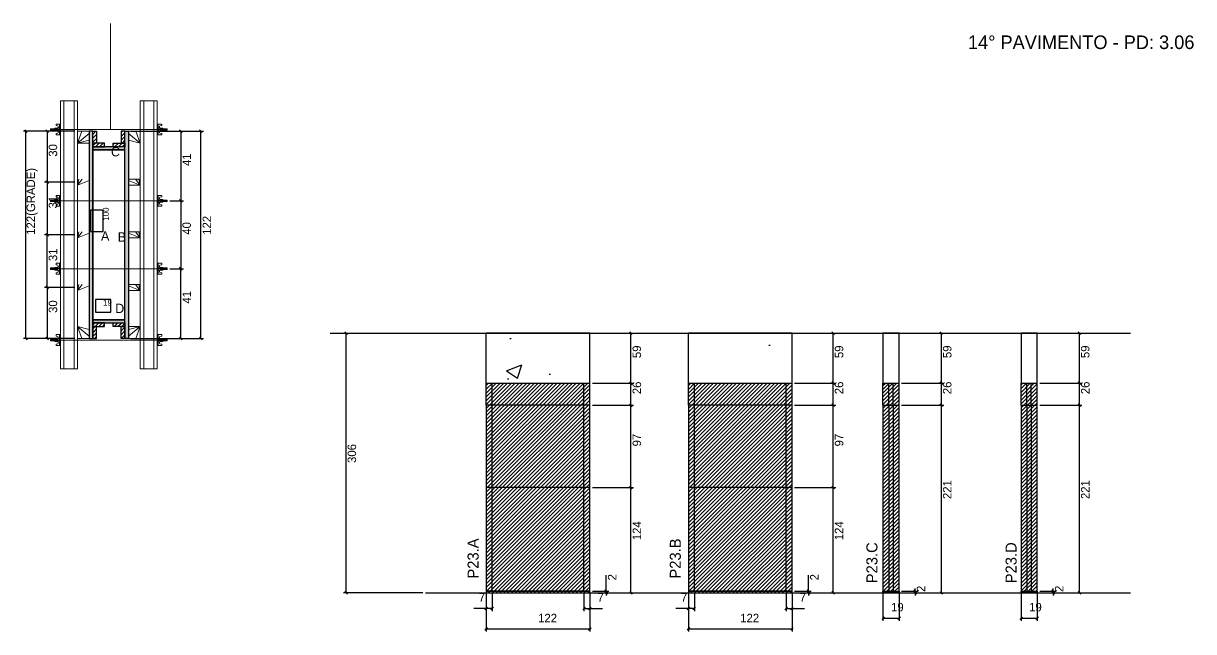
# Model space of a CAD drawing. Header units: metres. Extents: x 2558 to 3935, y 5093 to 5810.
import ezdxf

# ---------------------------------------------------------------- set-up
doc = ezdxf.new("R2010")
doc.units = ezdxf.units.M
for name, color, linetype in [('CHAPA', 7, 'Continuous'), ('COTA', 7, 'Continuous'), ('Hachura', 7, 'Continuous'), ('Madeira', 7, 'Continuous'), ('NIVEL 2° PAV.', 7, 'Continuous'), ('NOMENCLATURA', 7, 'Continuous'), ('Nível', 7, 'Continuous'), ('Painéis', 7, 'Continuous'), ('Perfil Metálico', 7, 'Continuous'), ('SARR_2.2x7', 7, 'Continuous'), ('SARRAFO', 7, 'Continuous'), ('Texto Seção', 7, 'Continuous'), ('TEXTO_GERAL', 7, 'Continuous')]:
    doc.layers.add(name, color=color, linetype=linetype)

msp = doc.modelspace()

# ---------------------------------------------------------------- hatches: boundary and pattern name
at = {"layer": 'COTA'}
h = msp.add_hatch(dxfattribs=at)
h.set_pattern_fill('AR-CONC')
h.paths.add_polyline_path([(3102.3, 5445), (3102.3, 5386), (3224.3, 5386), (3224.3, 5445), (3102.3, 5445), (3102.3, 5445)])
h = msp.add_hatch(dxfattribs=at)
h.set_pattern_fill('AR-CONC')
h.paths.add_polyline_path([(3340.2, 5445), (3340.2, 5386), (3462.2, 5386), (3462.2, 5445), (3340.2, 5445)])
h = msp.add_hatch(dxfattribs=at)
h.set_pattern_fill('AR-CONC')
h.paths.add_polyline_path([(3588.2, 5386), (3588.2, 5445), (3569.2, 5445), (3569.2, 5386), (3588.2, 5386), (3588.2, 5386)])
h = msp.add_hatch(dxfattribs=at)
h.set_pattern_fill('AR-CONC')
h.paths.add_polyline_path([(3750.7, 5386), (3750.7, 5445), (3731.7, 5445), (3731.7, 5386), (3750.7, 5386), (3750.7, 5386)])
at = {"layer": 'Hachura'}
h = msp.add_hatch(color=7, dxfattribs=at)
h.dxf.hatch_style = 1
h.paths.add_polyline_path([(2639.1, 5682.7), (2635.1, 5682.7), (2635.1, 5438.7), (2639.1, 5438.7), (2639.1, 5682.7)])
h = msp.add_hatch(color=7, dxfattribs=at)
h.dxf.hatch_style = 1
h.paths.add_polyline_path([(2639.1, 5682.7), (2635.1, 5682.7), (2635.1, 5438.7), (2639.1, 5438.7), (2639.1, 5682.7)])
h = msp.add_hatch(dxfattribs=at)
h.set_pattern_fill('ANSI31')
h.paths.add_polyline_path([(2639.1, 5668.7), (2643.5, 5668.7), (2643.5, 5682.7), (2639.1, 5682.7), (2639.1, 5668.7)])
h = msp.add_hatch(dxfattribs=at)
h.set_pattern_fill('ANSI31')
h.paths.add_polyline_path([(2677.1, 5668.7), (2672.7, 5668.7), (2672.7, 5682.7), (2677.1, 5682.7), (2677.1, 5668.7)])
h = msp.add_hatch(color=7, dxfattribs=at)
h.dxf.hatch_style = 1
h.paths.add_polyline_path([(2677.1, 5682.7), (2681.1, 5682.7), (2681.1, 5438.7), (2677.1, 5438.7), (2677.1, 5682.7)])
h = msp.add_hatch(color=7, dxfattribs=at)
h.dxf.hatch_style = 1
h.paths.add_polyline_path([(2677.1, 5682.7), (2681.1, 5682.7), (2681.1, 5438.7), (2677.1, 5438.7), (2677.1, 5682.7)])
h = msp.add_hatch(dxfattribs=at)
h.set_pattern_fill('ANSI31')
h.paths.add_polyline_path([(2639.1, 5664.3), (2639.1, 5668.7), (2653.1, 5668.7), (2653.1, 5664.3), (2639.1, 5664.3)])
h = msp.add_hatch(color=7, dxfattribs=at)
h.dxf.hatch_style = 1
h.paths.add_polyline_path([(2677.1, 5660.7), (2677.1, 5664.3), (2639.1, 5664.3), (2639.1, 5660.7), (2677.1, 5660.7)])
h = msp.add_hatch(color=7, dxfattribs=at)
h.dxf.hatch_style = 1
h.paths.add_polyline_path([(2677.1, 5660.7), (2677.1, 5664.3), (2639.1, 5664.3), (2639.1, 5660.7), (2677.1, 5660.7)])
h = msp.add_hatch(dxfattribs=at)
h.set_pattern_fill('ANSI31')
h.paths.add_polyline_path([(2677.1, 5664.3), (2677.1, 5668.7), (2663.1, 5668.7), (2663.1, 5664.3), (2677.1, 5664.3)])
h = msp.add_hatch(color=7, dxfattribs=at)
h.dxf.hatch_style = 1
h.paths.add_polyline_path([(2677.1, 5457.1), (2677.1, 5460.7), (2639.1, 5460.7), (2639.1, 5457.1), (2677.1, 5457.1)])
h = msp.add_hatch(color=7, dxfattribs=at)
h.dxf.hatch_style = 1
h.paths.add_polyline_path([(2677.1, 5457.1), (2677.1, 5460.7), (2639.1, 5460.7), (2639.1, 5457.1), (2677.1, 5457.1)])
h = msp.add_hatch(dxfattribs=at)
h.set_pattern_fill('ANSI31')
h.paths.add_polyline_path([(2639.1, 5452.7), (2639.1, 5457.1), (2653.1, 5457.1), (2653.1, 5452.7), (2639.1, 5452.7)])
h = msp.add_hatch(dxfattribs=at)
h.set_pattern_fill('ANSI31')
h.paths.add_polyline_path([(2677.1, 5452.7), (2677.1, 5457.1), (2663.1, 5457.1), (2663.1, 5452.7), (2677.1, 5452.7)])
h = msp.add_hatch(dxfattribs=at)
h.set_pattern_fill('ANSI31')
h.paths.add_polyline_path([(2639.1, 5452.7), (2643.5, 5452.7), (2643.5, 5438.7), (2639.1, 5438.7), (2639.1, 5452.7)])
h = msp.add_hatch(dxfattribs=at)
h.set_pattern_fill('ANSI31')
h.paths.add_polyline_path([(2677.1, 5452.7), (2672.7, 5452.7), (2672.7, 5438.7), (2677.1, 5438.7), (2677.1, 5452.7)])
h = msp.add_hatch(dxfattribs=at)
h.set_pattern_fill('ANSI31')
h.paths.add_polyline_path([(3224.3, 5386), (3102.3, 5386), (3102.3, 5139), (3224.3, 5139), (3224.3, 5386)])
h = msp.add_hatch(dxfattribs=at)
h.set_pattern_fill('ANSI31')
h.paths.add_polyline_path([(3462.2, 5386), (3340.2, 5386), (3340.2, 5139), (3462.2, 5139), (3462.2, 5386)])
h = msp.add_hatch(dxfattribs=at)
h.set_pattern_fill('ANSI31')
h.paths.add_polyline_path([(3588.2, 5386), (3569.2, 5386), (3569.2, 5139), (3588.2, 5139), (3588.2, 5386)])
h = msp.add_hatch(dxfattribs=at)
h.set_pattern_fill('ANSI31')
h.paths.add_polyline_path([(3750.7, 5386), (3731.7, 5386), (3731.7, 5139), (3750.7, 5139), (3750.7, 5386)])

# ---------------------------------------------------------------- linework, layer by layer
at = {"layer": 'CHAPA', "color": 1, "lineweight": 25}
for points in [[(2639.1, 5682.7), (2635.1, 5682.7), (2635.1, 5438.7), (2639.1, 5438.7)], [(2639.1, 5682.7), (2635.1, 5682.7), (2635.1, 5438.7), (2639.1, 5438.7)], [(2677.1, 5682.7), (2681.1, 5682.7), (2681.1, 5438.7), (2677.1, 5438.7)], [(2677.1, 5682.7), (2681.1, 5682.7), (2681.1, 5438.7), (2677.1, 5438.7)], [(2677.1, 5660.7), (2677.1, 5664.3), (2639.1, 5664.3), (2639.1, 5660.7)], [(2677.1, 5660.7), (2677.1, 5664.3), (2639.1, 5664.3), (2639.1, 5660.7)], [(2677.1, 5457.1), (2677.1, 5460.7), (2639.1, 5460.7), (2639.1, 5457.1)], [(2677.1, 5457.1), (2677.1, 5460.7), (2639.1, 5460.7), (2639.1, 5457.1)]]:
    msp.add_lwpolyline(points, close=True, dxfattribs=at)
at = {"layer": 'COTA', "color": 241, "lineweight": 25}
for p, q in [((2618.1, 5682.7), (2557.6, 5682.7)), ((2560.6, 5438.7), (2560.6, 5682.7)), ((2618.1, 5682.7), (2582.5, 5682.7)), ((2585.5, 5682.7), (2585.5, 5622.7)), ((2684.1, 5682.7), (2769.5, 5682.7)), ((2718.1, 5682.7), (2745.8, 5682.7)), ((2742.8, 5682.7), (2742.8, 5600.8)), ((2766.5, 5438.7), (2766.5, 5682.7)), ((2618.1, 5622.7), (2582.5, 5622.7)), ((2618.1, 5622.7), (2582.5, 5622.7)), ((2585.5, 5622.7), (2585.5, 5560.7)), ((2729.9, 5600.8), (2745.8, 5600.8)), ((2729.9, 5600.8), (2745.8, 5600.8)), ((2742.8, 5600.8), (2742.8, 5520.8)), ((2618.1, 5560.7), (2582.5, 5560.7)), ((2618.1, 5560.7), (2582.5, 5560.7)), ((2585.5, 5498.7), (2585.5, 5560.7)), ((2729.9, 5520.8), (2745.8, 5520.8)), ((2729.9, 5520.8), (2745.8, 5520.8)), ((2742.8, 5438.7), (2742.8, 5520.8)), ((2618.1, 5498.7), (2582.5, 5498.7)), ((2618.1, 5498.7), (2582.5, 5498.7)), ((2585.5, 5498.7), (2585.5, 5438.7)), ((3102.3, 5386), (3102.3, 5445)), ((3224.3, 5445), (3102.3, 5445)), ((3224.3, 5386), (3224.3, 5445)), ((3462.2, 5445), (3340.2, 5445)), ((3340.2, 5386), (3340.2, 5445)), ((3462.2, 5386), (3462.2, 5445)), ((2618.1, 5438.7), (2557.6, 5438.7)), ((2618.1, 5438.7), (2582.5, 5438.7)), ((2684.1, 5438.7), (2769.5, 5438.7)), ((2718.1, 5438.7), (2745.8, 5438.7))]:
    msp.add_line(p, q, dxfattribs=at)
at = {"layer": 'COTA', "color": 0, "lineweight": 25}
for p, q in [((2562.1, 5681.2), (2559.1, 5684.2)), ((2587, 5681.2), (2584, 5684.2)), ((2744.3, 5681.2), (2741.3, 5684.2)), ((2768, 5681.2), (2765, 5684.2)), ((2584, 5624.2), (2587, 5621.2)), ((2587, 5621.2), (2584, 5624.2)), ((2741.3, 5602.3), (2744.3, 5599.3)), ((2744.3, 5599.3), (2741.3, 5602.3)), ((2584, 5562.2), (2587, 5559.2)), ((2587, 5559.2), (2584, 5562.2)), ((2744.3, 5519.3), (2741.3, 5522.3)), ((2741.3, 5522.3), (2744.3, 5519.3)), ((2587, 5497.2), (2584, 5500.2)), ((2584, 5500.2), (2587, 5497.2)), ((2559.1, 5440.2), (2562.1, 5437.2)), ((2584, 5440.2), (2587, 5437.2)), ((2741.3, 5440.2), (2744.3, 5437.2)), ((2765, 5440.2), (2768, 5437.2)), ((3274.1, 5443.5), (3271.1, 5446.5)), ((3512.1, 5443.5), (3509.1, 5446.5)), ((3639.4, 5443.5), (3636.4, 5446.5)), ((3801.9, 5443.5), (3798.9, 5446.5)), ((3271.1, 5387.5), (3274.1, 5384.5)), ((3509.1, 5387.5), (3512.1, 5384.5)), ((3636.4, 5387.5), (3639.4, 5384.5)), ((3798.9, 5387.5), (3801.9, 5384.5)), ((3274.1, 5358.5), (3271.1, 5361.5)), ((3512.1, 5358.5), (3509.1, 5361.5)), ((3639.4, 5358.5), (3636.4, 5361.5)), ((3801.9, 5358.5), (3798.9, 5361.5)), ((3274.1, 5261.5), (3271.1, 5264.5)), ((3271.1, 5264.5), (3274.1, 5261.5)), ((3512.1, 5261.5), (3509.1, 5264.5)), ((3509.1, 5264.5), (3512.1, 5261.5)), ((3242, 5142.5), (3245, 5139.5)), ((3245, 5137.5), (3242, 5140.5)), ((3271.1, 5140.5), (3274.1, 5137.5)), ((3480, 5142.5), (3483, 5139.5)), ((3483, 5137.5), (3480, 5140.5)), ((3509.1, 5140.5), (3512.1, 5137.5)), ((3605.6, 5142.5), (3608.6, 5139.5)), ((3608.6, 5137.5), (3605.6, 5140.5)), ((3636.4, 5140.5), (3639.4, 5137.5)), ((3768.1, 5142.5), (3771.1, 5139.5)), ((3771.1, 5137.5), (3768.1, 5140.5)), ((3798.9, 5140.5), (3801.9, 5137.5)), ((3103.8, 5122), (3100.8, 5119)), ((3107.8, 5119), (3110.8, 5122)), ((3218.8, 5122), (3215.8, 5119)), ((3222.8, 5119), (3225.8, 5122)), ((3341.7, 5122), (3338.7, 5119)), ((3345.7, 5119), (3348.7, 5122)), ((3456.7, 5122), (3453.7, 5119)), ((3460.7, 5119), (3463.7, 5122)), ((3570.7, 5110.6), (3567.7, 5107.6)), ((3586.7, 5107.6), (3589.7, 5110.6)), ((3733.2, 5110.6), (3730.2, 5107.6)), ((3749.2, 5107.6), (3752.2, 5110.6)), ((3103.8, 5097.9), (3100.8, 5094.9)), ((3222.8, 5094.9), (3225.8, 5097.9)), ((3341.7, 5097.9), (3338.7, 5094.9)), ((3460.7, 5094.9), (3463.7, 5097.9))]:
    msp.add_line(p, q, dxfattribs=at)
at = {"layer": 'COTA', "color": 180, "lineweight": 25}
for p, q in [((2651.6, 5589.8), (2636.6, 5589.8)), ((2636.6, 5589.8), (2636.6, 5564.8)), ((2651.6, 5564.8), (2651.6, 5589.8)), ((2636.6, 5564.8), (2651.6, 5564.8)), ((2660.3, 5484.7), (2642.3, 5484.7)), ((2642.3, 5484.7), (2642.3, 5469.7)), ((2660.3, 5469.7), (2660.3, 5484.7)), ((2642.3, 5469.7), (2660.3, 5469.7))]:
    msp.add_line(p, q, dxfattribs=at)
at = {"layer": 'COTA', "color": 4, "lineweight": 25}
for p, q in [((3227.3, 5445), (3275.6, 5445)), ((3272.6, 5386), (3272.6, 5445)), ((3465.2, 5445), (3513.6, 5445)), ((3510.6, 5386), (3510.6, 5445)), ((3591.2, 5445), (3640.9, 5445)), ((3637.9, 5386), (3637.9, 5445)), ((3753.7, 5445), (3803.4, 5445)), ((3800.4, 5386), (3800.4, 5445)), ((3227.3, 5386), (3275.6, 5386)), ((3465.2, 5386), (3513.6, 5386)), ((3591.2, 5386), (3640.9, 5386)), ((3753.7, 5386), (3803.4, 5386)), ((3227.3, 5360), (3275.6, 5360)), ((3272.6, 5263), (3272.6, 5360)), ((3465.2, 5360), (3513.6, 5360)), ((3510.6, 5263), (3510.6, 5360)), ((3591.2, 5360), (3640.9, 5360)), ((3637.9, 5139), (3637.9, 5360)), ((3753.7, 5360), (3803.4, 5360)), ((3800.4, 5139), (3800.4, 5360)), ((3227.3, 5263), (3275.6, 5263)), ((3265.1, 5263), (3275.6, 5263)), ((3272.6, 5139), (3272.6, 5263)), ((3465.2, 5263), (3513.6, 5263)), ((3503.1, 5263), (3513.6, 5263)), ((3510.6, 5139), (3510.6, 5263)), ((3243.5, 5141), (3243.5, 5159.8)), ((3481.5, 5141), (3481.5, 5159.8)), ((3102.3, 5138), (3102.3, 5093.4)), ((3109.3, 5138), (3109.3, 5117.5)), ((3217.3, 5138), (3217.3, 5117.5)), ((3224.3, 5138), (3224.3, 5093.4)), ((3227.3, 5141), (3246.5, 5141)), ((3227.3, 5139), (3246.5, 5139)), ((3227.3, 5139), (3275.6, 5139)), ((3243.5, 5139), (3243.5, 5141)), ((3243.5, 5139), (3243.5, 5136)), ((3340.2, 5138), (3340.2, 5093.4)), ((3347.2, 5138), (3347.2, 5117.5)), ((3455.2, 5138), (3455.2, 5117.5)), ((3462.2, 5138), (3462.2, 5093.4)), ((3465.2, 5141), (3484.5, 5141)), ((3465.2, 5139), (3484.5, 5139)), ((3465.2, 5139), (3513.6, 5139)), ((3481.5, 5139), (3481.5, 5141)), ((3481.5, 5139), (3481.5, 5136)), ((3569.2, 5138), (3569.2, 5106.1)), ((3588.2, 5138), (3588.2, 5106.1)), ((3591.2, 5141), (3610.1, 5141)), ((3591.2, 5139), (3610.1, 5139)), ((3591.2, 5139), (3640.9, 5139)), ((3607.1, 5141), (3607.1, 5144)), ((3607.1, 5139), (3607.1, 5141)), ((3607.1, 5139), (3607.1, 5136)), ((3731.7, 5138), (3731.7, 5106.1)), ((3750.7, 5138), (3750.7, 5106.1)), ((3753.7, 5141), (3772.6, 5141)), ((3753.7, 5139), (3772.6, 5139)), ((3753.7, 5139), (3803.4, 5139)), ((3769.6, 5141), (3769.6, 5144)), ((3769.6, 5139), (3769.6, 5141)), ((3769.6, 5139), (3769.6, 5136)), ((3102.3, 5136), (3102.3, 5117.5)), ((3224.3, 5136), (3224.3, 5117.5)), ((3340.2, 5136), (3340.2, 5117.5)), ((3462.2, 5136), (3462.2, 5117.5)), ((3102.3, 5120.5), (3087.6, 5120.5)), ((3109.3, 5120.5), (3102.3, 5120.5)), ((3217.3, 5120.5), (3224.3, 5120.5)), ((3224.3, 5120.5), (3239, 5120.5)), ((3340.2, 5120.5), (3325.5, 5120.5)), ((3347.2, 5120.5), (3340.2, 5120.5)), ((3455.2, 5120.5), (3462.2, 5120.5)), ((3462.2, 5120.5), (3477, 5120.5)), ((3224.3, 5096.4), (3102.3, 5096.4)), ((3462.2, 5096.4), (3340.2, 5096.4)), ((3569.2, 5109.1), (3588.2, 5109.1)), ((3731.7, 5109.1), (3750.7, 5109.1))]:
    msp.add_line(p, q, dxfattribs=at)
at = {"layer": 'COTA', "color": 241, "lineweight": 25}
for points in [[(3588.2, 5386), (3588.2, 5445), (3569.2, 5445), (3569.2, 5386)], [(3750.7, 5386), (3750.7, 5445), (3731.7, 5445), (3731.7, 5386)]]:
    msp.add_lwpolyline(points, dxfattribs=at)
at = {"layer": 'Hachura', "color": 0, "lineweight": 9}
for p, q in [((2601.1, 5691.2), (2596, 5691.2)), ((2596, 5691.2), (2596, 5689.5)), ((2596, 5689.5), (2598.2, 5688.9)), ((2598.4, 5688.6), (2598.4, 5686.6)), ((2600.2, 5691.2), (2600.2, 5678.3)), ((2600.2, 5691.2), (2600.2, 5686)), ((2600.2, 5691), (2601.1, 5691)), ((2600.2, 5690.8), (2601.1, 5690.8)), ((2600.2, 5690.5), (2601.1, 5690.5)), ((2600.2, 5690), (2601.1, 5690)), ((2600.2, 5689.2), (2601.1, 5689.2)), ((2601.1, 5678.3), (2601.1, 5691.2)), ((2715.1, 5678.3), (2715.1, 5691.2)), ((2715.1, 5691.2), (2720.2, 5691.2)), ((2716, 5691), (2715.1, 5691)), ((2716, 5690.8), (2715.1, 5690.8)), ((2716, 5690.5), (2715.1, 5690.5)), ((2716, 5690), (2715.1, 5690)), ((2716, 5689.2), (2715.1, 5689.2)), ((2716, 5691.2), (2716, 5678.3)), ((2716, 5691.2), (2716, 5686)), ((2717.8, 5688.6), (2717.8, 5686.6)), ((2720.3, 5689.5), (2718.1, 5688.9)), ((2720.3, 5691.2), (2720.3, 5689.5)), ((2589.6, 5685.7), (2589.3, 5685.4)), ((2589.3, 5685.4), (2589.3, 5684.1)), ((2589.6, 5683.8), (2589.3, 5684.1)), ((2590, 5685.7), (2589.6, 5685.7)), ((2589.6, 5683.8), (2589.6, 5685.7)), ((2590.3, 5683.8), (2589.6, 5685.1)), ((2590.2, 5683.7), (2589.6, 5684.8)), ((2589.6, 5684.3), (2590, 5683.7)), ((2589.6, 5684.1), (2589.8, 5683.8)), ((2590, 5685.8), (2591.1, 5683.7)), ((2590, 5685.7), (2590.9, 5683.8)), ((2590, 5685.7), (2590.9, 5683.8)), ((2591.4, 5683.7), (2590.3, 5685.9)), ((2590.3, 5683.8), (2590.9, 5683.8)), ((2591.1, 5685.7), (2590.5, 5685.7)), ((2591.4, 5683.8), (2590.5, 5685.7)), ((2591.1, 5685.7), (2592.1, 5683.8)), ((2591.2, 5685.8), (2592.3, 5683.7)), ((2592.5, 5683.7), (2591.4, 5685.9)), ((2592.1, 5683.8), (2591.4, 5683.8)), ((2592.3, 5685.7), (2591.6, 5685.7)), ((2592.6, 5683.8), (2591.6, 5685.7)), ((2591.8, 5685.7), (2591.6, 5685.7)), ((2592.3, 5685.7), (2593.2, 5683.8)), ((2592.4, 5685.8), (2593.5, 5683.7)), ((2593.7, 5683.7), (2592.6, 5685.9)), ((2592.8, 5683.8), (2592.6, 5683.8)), ((2593.4, 5685.7), (2592.8, 5685.7)), ((2593.8, 5683.8), (2592.8, 5685.7)), ((2592.8, 5683.8), (2593.2, 5683.8)), ((2593.4, 5685.7), (2594.4, 5683.8)), ((2594.4, 5684.6), (2593.8, 5685.9)), ((2593.8, 5683.8), (2594.4, 5683.8)), ((2594.4, 5684.8), (2594, 5685.7)), ((2594.4, 5685.7), (2594, 5685.7)), ((2594.4, 5683), (2594.4, 5686.4)), ((2594.4, 5686.4), (2597.6, 5686.4)), ((2594.4, 5685.4), (2597.6, 5685.4)), ((2594.4, 5683.8), (2597.6, 5683.8)), ((2597.6, 5683), (2594.4, 5683)), ((2594.5, 5683), (2594.5, 5686.4)), ((2596, 5679.9), (2598.2, 5680.5)), ((2596, 5678.3), (2596, 5679.9)), ((2600.2, 5678.3), (2596, 5678.3)), ((2597.6, 5686.6), (2597.6, 5682.8)), ((2600.2, 5686.6), (2597.6, 5686.6)), ((2597.6, 5682.8), (2597.6, 5683)), ((2597.6, 5682.8), (2597.6, 5683)), ((2597.6, 5682.8), (2600.2, 5682.8)), ((2600.2, 5685), (2598.2, 5685)), ((2598.2, 5684.5), (2600.2, 5684.5)), ((2598.4, 5680.8), (2598.4, 5682.8)), ((2600.2, 5687.8), (2601.1, 5687.8)), ((2600.2, 5684.7), (2600.2, 5686.6)), ((2600.2, 5686), (2600.2, 5685.4)), ((2600.2, 5684.7), (2601.1, 5684.7)), ((2600.2, 5681.7), (2601.1, 5681.7)), ((2600.2, 5680.3), (2601.1, 5680.3)), ((2600.2, 5679.4), (2601.1, 5679.4)), ((2600.2, 5679), (2601.1, 5679)), ((2600.2, 5678.6), (2601.1, 5678.6)), ((2600.2, 5678.4), (2601.1, 5678.4)), ((2600.2, 5678.3), (2601.1, 5678.3)), ((2600.5, 5685.7), (2600.3, 5685.7)), ((2600.3, 5683.7), (2600.8, 5683.7)), ((2601, 5685.7), (2600.5, 5685.7)), ((2601.1, 5679.2), (2601.1, 5687)), ((2716, 5687.8), (2715.1, 5687.8)), ((2715.1, 5679.2), (2715.1, 5687)), ((2716, 5684.7), (2715.1, 5684.7)), ((2716, 5681.7), (2715.1, 5681.7)), ((2716, 5680.3), (2715.1, 5680.3)), ((2716, 5679.4), (2715.1, 5679.4)), ((2716, 5679), (2715.1, 5679)), ((2716, 5678.6), (2715.1, 5678.6)), ((2716, 5678.4), (2715.1, 5678.4)), ((2716, 5678.3), (2715.1, 5678.3)), ((2715.3, 5685.7), (2715.7, 5685.7)), ((2715.9, 5683.7), (2715.5, 5683.7)), ((2715.7, 5685.7), (2715.9, 5685.7)), ((2716, 5684.7), (2716, 5686.6)), ((2716, 5686.6), (2718.6, 5686.6)), ((2716, 5686), (2716, 5685.4)), ((2716, 5685), (2718, 5685)), ((2718, 5684.5), (2716, 5684.5)), ((2718.6, 5682.8), (2716, 5682.8)), ((2716, 5678.3), (2720.3, 5678.3)), ((2717.8, 5680.8), (2717.8, 5682.8)), ((2720.3, 5679.9), (2718.1, 5680.5)), ((2718.6, 5686.6), (2718.6, 5682.8)), ((2721.8, 5686.4), (2718.6, 5686.4)), ((2721.8, 5685.4), (2718.6, 5685.4)), ((2721.8, 5683.8), (2718.6, 5683.8)), ((2718.6, 5683), (2721.8, 5683)), ((2718.6, 5682.8), (2718.6, 5683)), ((2718.6, 5682.8), (2718.6, 5683)), ((2720.3, 5678.3), (2720.3, 5679.9)), ((2721.8, 5683), (2721.8, 5686.4)), ((2721.8, 5683), (2721.8, 5686.4)), ((2721.8, 5684.6), (2722.5, 5685.9)), ((2722.8, 5685.7), (2721.8, 5683.8)), ((2721.8, 5684.8), (2722.3, 5685.7)), ((2721.8, 5685.7), (2722.3, 5685.7)), ((2722.5, 5683.8), (2721.8, 5683.8)), ((2722.5, 5683.7), (2723.6, 5685.9)), ((2722.5, 5683.8), (2723.4, 5685.7)), ((2723.9, 5685.8), (2722.8, 5683.7)), ((2722.8, 5685.7), (2723.4, 5685.7)), ((2723.9, 5685.7), (2723, 5683.8)), ((2723.4, 5683.8), (2723, 5683.8)), ((2723.4, 5683.8), (2723.6, 5683.8)), ((2723.6, 5683.8), (2724.6, 5685.7)), ((2723.7, 5683.7), (2724.8, 5685.9)), ((2725, 5685.8), (2723.9, 5683.7)), ((2723.9, 5685.7), (2724.6, 5685.7)), ((2725.1, 5685.7), (2724.1, 5683.8)), ((2724.1, 5683.8), (2724.8, 5683.8)), ((2724.4, 5685.7), (2724.6, 5685.7)), ((2724.8, 5683.8), (2725.8, 5685.7)), ((2724.9, 5683.7), (2725.9, 5685.9)), ((2726.2, 5685.8), (2725.1, 5683.7)), ((2725.1, 5685.7), (2725.8, 5685.7)), ((2726.3, 5685.7), (2725.3, 5683.8)), ((2726.3, 5685.7), (2725.3, 5683.8)), ((2725.9, 5683.8), (2725.3, 5683.8)), ((2725.9, 5683.8), (2726.6, 5685.1)), ((2726, 5683.7), (2726.6, 5684.8)), ((2726.3, 5685.7), (2726.6, 5685.7)), ((2726.6, 5684.3), (2726.3, 5683.7)), ((2726.6, 5684.1), (2726.5, 5683.8)), ((2726.6, 5685.7), (2726.9, 5685.4)), ((2726.6, 5683.8), (2726.6, 5685.7)), ((2726.6, 5683.8), (2726.9, 5684.1)), ((2726.9, 5685.4), (2726.9, 5684.1)), ((2601.1, 5607.2), (2596, 5607.2)), ((2596, 5607.2), (2596, 5605.5)), ((2596, 5605.5), (2598.2, 5604.9)), ((2600.2, 5607.2), (2600.2, 5594.3)), ((2600.2, 5607.2), (2600.2, 5602)), ((2600.2, 5607), (2601.1, 5607)), ((2600.2, 5606.8), (2601.1, 5606.8)), ((2600.2, 5606.5), (2601.1, 5606.5)), ((2600.2, 5606), (2601.1, 5606)), ((2601.1, 5594.3), (2601.1, 5607.2)), ((2715.1, 5594.3), (2715.1, 5607.2)), ((2715.1, 5607.2), (2720.2, 5607.2)), ((2716, 5607), (2715.1, 5607)), ((2716, 5606.8), (2715.1, 5606.8)), ((2716, 5606.5), (2715.1, 5606.5)), ((2716, 5606), (2715.1, 5606)), ((2716, 5607.2), (2716, 5594.3)), ((2716, 5607.2), (2716, 5602)), ((2720.3, 5605.5), (2718.1, 5604.9)), ((2720.3, 5607.2), (2720.3, 5605.5)), ((2589.6, 5601.7), (2589.3, 5601.4)), ((2589.3, 5601.4), (2589.3, 5600.1)), ((2589.6, 5599.8), (2589.3, 5600.1)), ((2590, 5601.7), (2589.6, 5601.7)), ((2589.6, 5599.8), (2589.6, 5601.7)), ((2590.3, 5599.8), (2589.6, 5601.1)), ((2590.2, 5599.7), (2589.6, 5600.8)), ((2589.6, 5600.3), (2590, 5599.7)), ((2589.6, 5600.1), (2589.8, 5599.8)), ((2590, 5601.8), (2591.1, 5599.7)), ((2590, 5601.7), (2590.9, 5599.8)), ((2590, 5601.7), (2590.9, 5599.8)), ((2591.4, 5599.7), (2590.3, 5601.9)), ((2590.3, 5599.8), (2590.9, 5599.8)), ((2591.1, 5601.7), (2590.5, 5601.7)), ((2591.4, 5599.8), (2590.5, 5601.7)), ((2591.1, 5601.7), (2592.1, 5599.8)), ((2591.2, 5601.8), (2592.3, 5599.7)), ((2592.5, 5599.7), (2591.4, 5601.9)), ((2592.1, 5599.8), (2591.4, 5599.8)), ((2592.3, 5601.7), (2591.6, 5601.7)), ((2592.6, 5599.8), (2591.6, 5601.7)), ((2591.8, 5601.7), (2591.6, 5601.7)), ((2592.3, 5601.7), (2593.2, 5599.8)), ((2592.4, 5601.8), (2593.5, 5599.7)), ((2593.7, 5599.7), (2592.6, 5601.9)), ((2592.8, 5599.8), (2592.6, 5599.8)), ((2593.4, 5601.7), (2592.8, 5601.7)), ((2593.8, 5599.8), (2592.8, 5601.7)), ((2592.8, 5599.8), (2593.2, 5599.8)), ((2593.4, 5601.7), (2594.4, 5599.8)), ((2594.4, 5600.6), (2593.8, 5601.9)), ((2593.8, 5599.8), (2594.4, 5599.8)), ((2594.4, 5600.8), (2594, 5601.7)), ((2594.4, 5601.7), (2594, 5601.7)), ((2594.4, 5599), (2594.4, 5602.4)), ((2594.4, 5602.4), (2597.6, 5602.4)), ((2594.4, 5601.4), (2597.6, 5601.4)), ((2594.4, 5599.8), (2597.6, 5599.8)), ((2597.6, 5599), (2594.4, 5599)), ((2594.5, 5599), (2594.5, 5602.4)), ((2596, 5595.9), (2598.2, 5596.5)), ((2596, 5594.3), (2596, 5595.9)), ((2600.2, 5594.3), (2596, 5594.3)), ((2597.6, 5602.6), (2597.6, 5598.8)), ((2600.2, 5602.6), (2597.6, 5602.6)), ((2597.6, 5598.8), (2597.6, 5599)), ((2597.6, 5598.8), (2597.6, 5599)), ((2597.6, 5598.8), (2600.2, 5598.8)), ((2600.2, 5601), (2598.2, 5601)), ((2598.2, 5600.5), (2600.2, 5600.5)), ((2598.4, 5604.6), (2598.4, 5602.6)), ((2598.4, 5596.8), (2598.4, 5598.8)), ((2600.2, 5605.2), (2601.1, 5605.2)), ((2600.2, 5603.8), (2601.1, 5603.8)), ((2600.2, 5600.7), (2600.2, 5602.6)), ((2600.2, 5602), (2600.2, 5601.4)), ((2600.2, 5600.7), (2601.1, 5600.7)), ((2600.2, 5597.7), (2601.1, 5597.7)), ((2600.2, 5596.3), (2601.1, 5596.3)), ((2600.2, 5595.4), (2601.1, 5595.4)), ((2600.2, 5595), (2601.1, 5595)), ((2600.2, 5594.6), (2601.1, 5594.6)), ((2600.2, 5594.4), (2601.1, 5594.4)), ((2600.2, 5594.3), (2601.1, 5594.3)), ((2600.5, 5601.7), (2600.3, 5601.7)), ((2600.3, 5599.7), (2600.8, 5599.7)), ((2601, 5601.7), (2600.5, 5601.7)), ((2601.1, 5595.2), (2601.1, 5603)), ((2716, 5605.2), (2715.1, 5605.2)), ((2716, 5603.8), (2715.1, 5603.8)), ((2715.1, 5595.2), (2715.1, 5603)), ((2716, 5600.7), (2715.1, 5600.7)), ((2716, 5597.7), (2715.1, 5597.7)), ((2716, 5596.3), (2715.1, 5596.3)), ((2716, 5595.4), (2715.1, 5595.4)), ((2716, 5595), (2715.1, 5595)), ((2716, 5594.6), (2715.1, 5594.6)), ((2716, 5594.4), (2715.1, 5594.4)), ((2716, 5594.3), (2715.1, 5594.3)), ((2715.3, 5601.7), (2715.7, 5601.7)), ((2715.9, 5599.7), (2715.5, 5599.7)), ((2715.7, 5601.7), (2715.9, 5601.7)), ((2716, 5600.7), (2716, 5602.6)), ((2716, 5602.6), (2718.6, 5602.6)), ((2716, 5602), (2716, 5601.4)), ((2716, 5601), (2718, 5601)), ((2718, 5600.5), (2716, 5600.5)), ((2718.6, 5598.8), (2716, 5598.8)), ((2716, 5594.3), (2720.3, 5594.3)), ((2717.8, 5604.6), (2717.8, 5602.6)), ((2717.8, 5596.8), (2717.8, 5598.8)), ((2720.3, 5595.9), (2718.1, 5596.5)), ((2718.6, 5602.6), (2718.6, 5598.8)), ((2721.8, 5602.4), (2718.6, 5602.4)), ((2721.8, 5601.4), (2718.6, 5601.4)), ((2721.8, 5599.8), (2718.6, 5599.8)), ((2718.6, 5599), (2721.8, 5599)), ((2718.6, 5598.8), (2718.6, 5599)), ((2718.6, 5598.8), (2718.6, 5599)), ((2720.3, 5594.3), (2720.3, 5595.9)), ((2721.8, 5599), (2721.8, 5602.4)), ((2721.8, 5599), (2721.8, 5602.4)), ((2721.8, 5600.6), (2722.5, 5601.9)), ((2722.8, 5601.7), (2721.8, 5599.8)), ((2721.8, 5600.8), (2722.3, 5601.7)), ((2721.8, 5601.7), (2722.3, 5601.7)), ((2722.5, 5599.8), (2721.8, 5599.8)), ((2722.5, 5599.7), (2723.6, 5601.9)), ((2722.5, 5599.8), (2723.4, 5601.7)), ((2723.9, 5601.8), (2722.8, 5599.7)), ((2722.8, 5601.7), (2723.4, 5601.7)), ((2723.9, 5601.7), (2723, 5599.8)), ((2723.4, 5599.8), (2723, 5599.8)), ((2723.4, 5599.8), (2723.6, 5599.8)), ((2723.6, 5599.8), (2724.6, 5601.7)), ((2723.7, 5599.7), (2724.8, 5601.9)), ((2725, 5601.8), (2723.9, 5599.7)), ((2723.9, 5601.7), (2724.6, 5601.7)), ((2725.1, 5601.7), (2724.1, 5599.8)), ((2724.1, 5599.8), (2724.8, 5599.8)), ((2724.4, 5601.7), (2724.6, 5601.7)), ((2724.8, 5599.8), (2725.8, 5601.7)), ((2724.9, 5599.7), (2725.9, 5601.9)), ((2726.2, 5601.8), (2725.1, 5599.7)), ((2725.1, 5601.7), (2725.8, 5601.7)), ((2726.3, 5601.7), (2725.3, 5599.8)), ((2726.3, 5601.7), (2725.3, 5599.8)), ((2725.9, 5599.8), (2725.3, 5599.8)), ((2725.9, 5599.8), (2726.6, 5601.1)), ((2726, 5599.7), (2726.6, 5600.8)), ((2726.3, 5601.7), (2726.6, 5601.7)), ((2726.6, 5600.3), (2726.3, 5599.7)), ((2726.6, 5600.1), (2726.5, 5599.8)), ((2726.6, 5601.7), (2726.9, 5601.4)), ((2726.6, 5599.8), (2726.6, 5601.7)), ((2726.6, 5599.8), (2726.9, 5600.1)), ((2726.9, 5601.4), (2726.9, 5600.1)), ((2601.1, 5527.2), (2596, 5527.2)), ((2596, 5527.2), (2596, 5525.5)), ((2596, 5525.5), (2598.2, 5524.9)), ((2598.4, 5524.6), (2598.4, 5522.6)), ((2600.2, 5527.2), (2600.2, 5514.3)), ((2600.2, 5527.2), (2600.2, 5522)), ((2600.2, 5527), (2601.1, 5527)), ((2600.2, 5526.8), (2601.1, 5526.8)), ((2600.2, 5526.5), (2601.1, 5526.5)), ((2600.2, 5526), (2601.1, 5526)), ((2600.2, 5525.2), (2601.1, 5525.2)), ((2600.2, 5523.8), (2601.1, 5523.8)), ((2601.1, 5514.3), (2601.1, 5527.2)), ((2601.1, 5515.2), (2601.1, 5523)), ((2715.1, 5514.3), (2715.1, 5527.2)), ((2715.1, 5527.2), (2720.2, 5527.2)), ((2716, 5527), (2715.1, 5527)), ((2716, 5526.8), (2715.1, 5526.8)), ((2716, 5526.5), (2715.1, 5526.5)), ((2716, 5526), (2715.1, 5526)), ((2716, 5525.2), (2715.1, 5525.2)), ((2716, 5523.8), (2715.1, 5523.8)), ((2715.1, 5515.2), (2715.1, 5523)), ((2716, 5527.2), (2716, 5514.3)), ((2716, 5527.2), (2716, 5522)), ((2717.8, 5524.6), (2717.8, 5522.6)), ((2720.3, 5525.5), (2718.1, 5524.9)), ((2720.3, 5527.2), (2720.3, 5525.5)), ((2589.6, 5521.7), (2589.3, 5521.4)), ((2589.3, 5521.4), (2589.3, 5520.1)), ((2589.6, 5519.8), (2589.3, 5520.1)), ((2590, 5521.7), (2589.6, 5521.7)), ((2589.6, 5519.8), (2589.6, 5521.7)), ((2590.3, 5519.8), (2589.6, 5521.1)), ((2590.2, 5519.7), (2589.6, 5520.8)), ((2589.6, 5520.3), (2590, 5519.7)), ((2589.6, 5520.1), (2589.8, 5519.8)), ((2590, 5521.8), (2591.1, 5519.7)), ((2590, 5521.7), (2590.9, 5519.8)), ((2590, 5521.7), (2590.9, 5519.8)), ((2591.4, 5519.7), (2590.3, 5521.9)), ((2590.3, 5519.8), (2590.9, 5519.8)), ((2591.1, 5521.7), (2590.5, 5521.7)), ((2591.4, 5519.8), (2590.5, 5521.7)), ((2591.1, 5521.7), (2592.1, 5519.8)), ((2591.2, 5521.8), (2592.3, 5519.7)), ((2592.5, 5519.7), (2591.4, 5521.9)), ((2592.1, 5519.8), (2591.4, 5519.8)), ((2592.3, 5521.7), (2591.6, 5521.7)), ((2592.6, 5519.8), (2591.6, 5521.7)), ((2591.8, 5521.7), (2591.6, 5521.7)), ((2592.3, 5521.7), (2593.2, 5519.8)), ((2592.4, 5521.8), (2593.5, 5519.7)), ((2593.7, 5519.7), (2592.6, 5521.9)), ((2592.8, 5519.8), (2592.6, 5519.8)), ((2593.4, 5521.7), (2592.8, 5521.7)), ((2593.8, 5519.8), (2592.8, 5521.7)), ((2592.8, 5519.8), (2593.2, 5519.8)), ((2593.4, 5521.7), (2594.4, 5519.8)), ((2594.4, 5520.6), (2593.8, 5521.9)), ((2593.8, 5519.8), (2594.4, 5519.8)), ((2594.4, 5520.8), (2594, 5521.7)), ((2594.4, 5521.7), (2594, 5521.7)), ((2594.4, 5519), (2594.4, 5522.4)), ((2594.4, 5522.4), (2597.6, 5522.4)), ((2594.4, 5521.4), (2597.6, 5521.4)), ((2594.4, 5519.8), (2597.6, 5519.8)), ((2597.6, 5519), (2594.4, 5519)), ((2594.5, 5519), (2594.5, 5522.4)), ((2596, 5515.9), (2598.2, 5516.5)), ((2596, 5514.3), (2596, 5515.9)), ((2600.2, 5514.3), (2596, 5514.3)), ((2597.6, 5522.6), (2597.6, 5518.8)), ((2600.2, 5522.6), (2597.6, 5522.6)), ((2597.6, 5518.8), (2597.6, 5519)), ((2597.6, 5518.8), (2597.6, 5519)), ((2597.6, 5518.8), (2600.2, 5518.8)), ((2600.2, 5521), (2598.2, 5521)), ((2598.2, 5520.5), (2600.2, 5520.5)), ((2598.4, 5516.8), (2598.4, 5518.8)), ((2600.2, 5520.7), (2600.2, 5522.6)), ((2600.2, 5522), (2600.2, 5521.4)), ((2600.2, 5520.7), (2601.1, 5520.7)), ((2600.2, 5517.7), (2601.1, 5517.7)), ((2600.2, 5516.3), (2601.1, 5516.3)), ((2600.2, 5515.4), (2601.1, 5515.4)), ((2600.2, 5515), (2601.1, 5515)), ((2600.2, 5514.6), (2601.1, 5514.6)), ((2600.2, 5514.4), (2601.1, 5514.4)), ((2600.2, 5514.3), (2601.1, 5514.3)), ((2600.5, 5521.7), (2600.3, 5521.7)), ((2600.3, 5519.7), (2600.8, 5519.7)), ((2601, 5521.7), (2600.5, 5521.7)), ((2716, 5520.7), (2715.1, 5520.7)), ((2716, 5517.7), (2715.1, 5517.7)), ((2716, 5516.3), (2715.1, 5516.3)), ((2716, 5515.4), (2715.1, 5515.4)), ((2716, 5515), (2715.1, 5515)), ((2716, 5514.6), (2715.1, 5514.6)), ((2716, 5514.4), (2715.1, 5514.4)), ((2716, 5514.3), (2715.1, 5514.3)), ((2715.3, 5521.7), (2715.7, 5521.7)), ((2715.9, 5519.7), (2715.5, 5519.7)), ((2715.7, 5521.7), (2715.9, 5521.7)), ((2716, 5520.7), (2716, 5522.6)), ((2716, 5522.6), (2718.6, 5522.6)), ((2716, 5522), (2716, 5521.4)), ((2716, 5521), (2718, 5521)), ((2718, 5520.5), (2716, 5520.5)), ((2718.6, 5518.8), (2716, 5518.8)), ((2716, 5514.3), (2720.3, 5514.3)), ((2717.8, 5516.8), (2717.8, 5518.8)), ((2720.3, 5515.9), (2718.1, 5516.5)), ((2718.6, 5522.6), (2718.6, 5518.8)), ((2721.8, 5522.4), (2718.6, 5522.4)), ((2721.8, 5521.4), (2718.6, 5521.4)), ((2721.8, 5519.8), (2718.6, 5519.8)), ((2718.6, 5519), (2721.8, 5519)), ((2718.6, 5518.8), (2718.6, 5519)), ((2718.6, 5518.8), (2718.6, 5519)), ((2720.3, 5514.3), (2720.3, 5515.9)), ((2721.8, 5519), (2721.8, 5522.4)), ((2721.8, 5519), (2721.8, 5522.4)), ((2721.8, 5520.6), (2722.5, 5521.9)), ((2722.8, 5521.7), (2721.8, 5519.8)), ((2721.8, 5520.8), (2722.3, 5521.7)), ((2721.8, 5521.7), (2722.3, 5521.7)), ((2722.5, 5519.8), (2721.8, 5519.8)), ((2722.5, 5519.7), (2723.6, 5521.9)), ((2722.5, 5519.8), (2723.4, 5521.7)), ((2723.9, 5521.8), (2722.8, 5519.7)), ((2722.8, 5521.7), (2723.4, 5521.7)), ((2723.9, 5521.7), (2723, 5519.8)), ((2723.4, 5519.8), (2723, 5519.8)), ((2723.4, 5519.8), (2723.6, 5519.8)), ((2723.6, 5519.8), (2724.6, 5521.7)), ((2723.7, 5519.7), (2724.8, 5521.9)), ((2725, 5521.8), (2723.9, 5519.7)), ((2723.9, 5521.7), (2724.6, 5521.7)), ((2725.1, 5521.7), (2724.1, 5519.8)), ((2724.1, 5519.8), (2724.8, 5519.8)), ((2724.4, 5521.7), (2724.6, 5521.7)), ((2724.8, 5519.8), (2725.8, 5521.7)), ((2724.9, 5519.7), (2725.9, 5521.9)), ((2726.2, 5521.8), (2725.1, 5519.7)), ((2725.1, 5521.7), (2725.8, 5521.7)), ((2726.3, 5521.7), (2725.3, 5519.8)), ((2726.3, 5521.7), (2725.3, 5519.8)), ((2725.9, 5519.8), (2725.3, 5519.8)), ((2725.9, 5519.8), (2726.6, 5521.1)), ((2726, 5519.7), (2726.6, 5520.8)), ((2726.3, 5521.7), (2726.6, 5521.7)), ((2726.6, 5520.3), (2726.3, 5519.7)), ((2726.6, 5520.1), (2726.5, 5519.8)), ((2726.6, 5521.7), (2726.9, 5521.4)), ((2726.6, 5519.8), (2726.6, 5521.7)), ((2726.6, 5519.8), (2726.9, 5520.1)), ((2726.9, 5521.4), (2726.9, 5520.1)), ((2600.2, 5443.2), (2596, 5443.2)), ((2596, 5443.2), (2596, 5441.5)), ((2596, 5441.5), (2598.2, 5440.9)), ((2598.4, 5440.6), (2598.4, 5438.6)), ((2600.2, 5430.3), (2600.2, 5443.2)), ((2600.2, 5443.2), (2601.1, 5443.2)), ((2600.2, 5443), (2601.1, 5443)), ((2600.2, 5442.8), (2601.1, 5442.8)), ((2600.2, 5442.5), (2601.1, 5442.5)), ((2600.2, 5442), (2601.1, 5442)), ((2600.2, 5441.2), (2601.1, 5441.2)), ((2601.1, 5443.2), (2601.1, 5430.3)), ((2601.1, 5442.2), (2601.1, 5434.4)), ((2715.1, 5443.2), (2715.1, 5430.3)), ((2716, 5443.2), (2715.1, 5443.2)), ((2716, 5443), (2715.1, 5443)), ((2716, 5442.8), (2715.1, 5442.8)), ((2716, 5442.5), (2715.1, 5442.5)), ((2715.1, 5442.2), (2715.1, 5434.4)), ((2716, 5442), (2715.1, 5442)), ((2716, 5441.2), (2715.1, 5441.2)), ((2716, 5430.3), (2716, 5443.2)), ((2716, 5443.2), (2720.3, 5443.2)), ((2717.8, 5440.6), (2717.8, 5438.6)), ((2720.3, 5441.5), (2718.1, 5440.9)), ((2720.3, 5443.2), (2720.3, 5441.5)), ((2589.6, 5437.6), (2589.3, 5437.3)), ((2589.3, 5436), (2589.3, 5437.3)), ((2589.6, 5435.7), (2589.3, 5436)), ((2589.6, 5437.1), (2590, 5437.8)), ((2590.2, 5437.7), (2589.6, 5436.6)), ((2589.6, 5437.4), (2589.8, 5437.6)), ((2590.3, 5437.6), (2589.6, 5436.3)), ((2589.6, 5437.6), (2589.6, 5435.7)), ((2590, 5435.7), (2589.6, 5435.7)), ((2590, 5435.6), (2591.1, 5437.8)), ((2590, 5435.7), (2590.9, 5437.6)), ((2590, 5435.7), (2590.9, 5437.6)), ((2591.4, 5437.7), (2590.3, 5435.6)), ((2590.3, 5437.6), (2590.9, 5437.6)), ((2591.4, 5437.6), (2590.5, 5435.7)), ((2591.1, 5435.7), (2590.5, 5435.7)), ((2591.1, 5435.7), (2592.1, 5437.6)), ((2591.2, 5435.6), (2592.3, 5437.8)), ((2592.5, 5437.7), (2591.4, 5435.6)), ((2592.1, 5437.6), (2591.4, 5437.6)), ((2592.6, 5437.6), (2591.6, 5435.7)), ((2592.3, 5435.7), (2591.6, 5435.7)), ((2591.8, 5435.7), (2591.6, 5435.7)), ((2592.3, 5435.7), (2593.2, 5437.6)), ((2592.4, 5435.6), (2593.5, 5437.8)), ((2593.7, 5437.7), (2592.6, 5435.6)), ((2592.8, 5437.6), (2592.6, 5437.6)), ((2592.8, 5437.6), (2593.2, 5437.6)), ((2593.8, 5437.6), (2592.8, 5435.7)), ((2593.4, 5435.7), (2592.8, 5435.7)), ((2593.4, 5435.7), (2594.4, 5437.6)), ((2593.8, 5437.6), (2594.4, 5437.6)), ((2594.4, 5436.8), (2593.8, 5435.6)), ((2594.4, 5436.6), (2594, 5435.7)), ((2594.4, 5435.7), (2594, 5435.7)), ((2594.4, 5438.4), (2594.4, 5435)), ((2597.6, 5438.4), (2594.4, 5438.4)), ((2594.4, 5437.6), (2597.6, 5437.6)), ((2594.4, 5436.1), (2597.6, 5436.1)), ((2594.4, 5435), (2597.6, 5435)), ((2594.5, 5438.4), (2594.5, 5435)), ((2596, 5431.9), (2598.2, 5432.5)), ((2596, 5430.3), (2596, 5431.9)), ((2601.1, 5430.3), (2596, 5430.3)), ((2597.6, 5434.8), (2597.6, 5438.6)), ((2597.6, 5438.6), (2600.2, 5438.6)), ((2597.6, 5438.6), (2597.6, 5438.4)), ((2597.6, 5438.6), (2597.6, 5438.4)), ((2600.2, 5434.8), (2597.6, 5434.8)), ((2598.2, 5436.9), (2600.2, 5436.9)), ((2600.2, 5436.4), (2598.2, 5436.4)), ((2598.4, 5432.8), (2598.4, 5434.8)), ((2600.2, 5439.7), (2601.1, 5439.7)), ((2600.2, 5436.7), (2600.2, 5434.8)), ((2600.2, 5436.7), (2601.1, 5436.7)), ((2600.2, 5435.4), (2600.2, 5436.1)), ((2600.2, 5430.3), (2600.2, 5435.4)), ((2600.2, 5433.7), (2601.1, 5433.7)), ((2600.2, 5432.3), (2601.1, 5432.3)), ((2600.2, 5431.4), (2601.1, 5431.4)), ((2600.2, 5431), (2601.1, 5431)), ((2600.2, 5430.6), (2601.1, 5430.6)), ((2600.2, 5430.4), (2601.1, 5430.4)), ((2600.3, 5437.7), (2600.8, 5437.7)), ((2600.5, 5435.8), (2600.3, 5435.8)), ((2601, 5435.8), (2600.5, 5435.8)), ((2716, 5439.7), (2715.1, 5439.7)), ((2716, 5436.7), (2715.1, 5436.7)), ((2716, 5433.7), (2715.1, 5433.7)), ((2716, 5432.3), (2715.1, 5432.3)), ((2716, 5431.4), (2715.1, 5431.4)), ((2716, 5431), (2715.1, 5431)), ((2716, 5430.6), (2715.1, 5430.6)), ((2716, 5430.4), (2715.1, 5430.4)), ((2715.1, 5430.3), (2720.2, 5430.3)), ((2715.3, 5435.8), (2715.7, 5435.8)), ((2715.9, 5437.7), (2715.5, 5437.7)), ((2715.7, 5435.8), (2715.9, 5435.8)), ((2718.6, 5438.6), (2716, 5438.6)), ((2718, 5436.9), (2716, 5436.9)), ((2716, 5436.7), (2716, 5434.8)), ((2716, 5436.4), (2718, 5436.4)), ((2716, 5435.4), (2716, 5436.1)), ((2716, 5430.3), (2716, 5435.4)), ((2716, 5434.8), (2718.6, 5434.8)), ((2717.8, 5432.8), (2717.8, 5434.8)), ((2720.3, 5431.9), (2718.1, 5432.5)), ((2718.6, 5434.8), (2718.6, 5438.6)), ((2718.6, 5438.6), (2718.6, 5438.4)), ((2718.6, 5438.6), (2718.6, 5438.4)), ((2718.6, 5438.4), (2721.8, 5438.4)), ((2721.8, 5437.6), (2718.6, 5437.6)), ((2721.8, 5436.1), (2718.6, 5436.1)), ((2721.8, 5435), (2718.6, 5435)), ((2720.3, 5430.3), (2720.3, 5431.9)), ((2721.8, 5438.4), (2721.8, 5435)), ((2721.8, 5438.4), (2721.8, 5435)), ((2722.5, 5437.6), (2721.8, 5437.6)), ((2722.8, 5435.7), (2721.8, 5437.6)), ((2721.8, 5436.8), (2722.5, 5435.6)), ((2721.8, 5436.6), (2722.3, 5435.7)), ((2721.8, 5435.7), (2722.3, 5435.7)), ((2722.5, 5437.7), (2723.6, 5435.6)), ((2722.5, 5437.6), (2723.4, 5435.7)), ((2723.9, 5435.6), (2722.8, 5437.8)), ((2722.8, 5435.7), (2723.4, 5435.7)), ((2723.4, 5437.6), (2723, 5437.6)), ((2723.9, 5435.7), (2723, 5437.6)), ((2723.4, 5437.6), (2723.6, 5437.6)), ((2723.6, 5437.6), (2724.6, 5435.7)), ((2723.7, 5437.7), (2724.8, 5435.6)), ((2725, 5435.6), (2723.9, 5437.8)), ((2723.9, 5435.7), (2724.6, 5435.7)), ((2724.1, 5437.6), (2724.8, 5437.6)), ((2725.1, 5435.7), (2724.1, 5437.6)), ((2724.4, 5435.7), (2724.6, 5435.7)), ((2724.8, 5437.6), (2725.8, 5435.7)), ((2724.9, 5437.7), (2725.9, 5435.6)), ((2726.2, 5435.6), (2725.1, 5437.8)), ((2725.1, 5435.7), (2725.8, 5435.7)), ((2726.3, 5435.7), (2725.3, 5437.6)), ((2725.9, 5437.6), (2725.3, 5437.6)), ((2726.3, 5435.7), (2725.3, 5437.6)), ((2725.9, 5437.6), (2726.6, 5436.3)), ((2726, 5437.7), (2726.6, 5436.6)), ((2726.6, 5437.1), (2726.3, 5437.8)), ((2726.3, 5435.7), (2726.6, 5435.7)), ((2726.6, 5437.4), (2726.5, 5437.6)), ((2726.6, 5437.6), (2726.9, 5437.3)), ((2726.6, 5437.6), (2726.6, 5435.7)), ((2726.6, 5435.7), (2726.9, 5436)), ((2726.9, 5436), (2726.9, 5437.3))]:
    msp.add_line(p, q, dxfattribs=at)
at = {"layer": 'Hachura', "color": 251, "lineweight": 9}
for p, q in [((2725.9, 5684.7), (2594.1, 5684.7)), ((2725.9, 5600.7), (2594.1, 5600.7)), ((2725.9, 5520.7), (2594.1, 5520.7)), ((2725.9, 5436.7), (2594.1, 5436.7))]:
    msp.add_line(p, q, dxfattribs=at)
at = {"layer": 'Madeira', "color": 126, "lineweight": 18}
for p, q in [((2621.1, 5668.7), (2626.5, 5682.7)), ((2621.1, 5668.7), (2635.1, 5680.2)), ((2695.1, 5668.7), (2681.1, 5680.2)), ((2695.1, 5668.7), (2689.7, 5682.7)), ((2621.1, 5668.7), (2635.1, 5672.2)), ((2695.1, 5668.7), (2681.1, 5672.2)), ((2621.1, 5619.2), (2626.9, 5626.2)), ((2621.1, 5619.2), (2622.8, 5626.2)), ((2621.1, 5619.2), (2635.1, 5624.6)), ((2695.1, 5619.2), (2681.1, 5624.6)), ((2695.1, 5619.2), (2689.4, 5626.2)), ((2695.1, 5619.2), (2693.4, 5626.2)), ((2621.1, 5557.2), (2626.9, 5564.2)), ((2621.1, 5557.2), (2622.8, 5564.2)), ((2695.1, 5557.2), (2689.4, 5564.2)), ((2695.1, 5557.2), (2693.4, 5564.2)), ((2621.1, 5557.2), (2635.1, 5562.6)), ((2695.1, 5557.2), (2681.1, 5562.6)), ((2621.1, 5495.2), (2626.9, 5502.2)), ((2621.1, 5495.2), (2622.8, 5502.2)), ((2621.1, 5495.2), (2635.1, 5500.6)), ((2695.1, 5495.2), (2681.1, 5500.6)), ((2695.1, 5495.2), (2689.4, 5502.2)), ((2695.1, 5495.2), (2693.4, 5502.2)), ((2621.1, 5452.7), (2635.1, 5441.2)), ((2621.1, 5452.7), (2635.1, 5449.2)), ((2621.1, 5452.7), (2626.5, 5438.7)), ((2695.1, 5452.7), (2681.1, 5441.2)), ((2695.1, 5452.7), (2681.1, 5449.2)), ((2695.1, 5452.7), (2689.7, 5438.7))]:
    msp.add_line(p, q, dxfattribs=at)
for points in [[(2621.1, 5438.7), (2635.1, 5438.7), (2635.1, 5682.7), (2621.1, 5682.7)], [(2621.1, 5668.7), (2635.1, 5668.7), (2635.1, 5682.7), (2621.1, 5682.7)], [(2695.1, 5438.7), (2681.1, 5438.7), (2681.1, 5682.7), (2695.1, 5682.7)], [(2695.1, 5619.2), (2695.1, 5626.2), (2681.1, 5626.2), (2681.1, 5619.2)], [(2695.1, 5557.2), (2695.1, 5564.2), (2681.1, 5564.2), (2681.1, 5557.2)], [(2695.1, 5495.2), (2695.1, 5502.2), (2681.1, 5502.2), (2681.1, 5495.2)], [(2695.1, 5452.7), (2681.1, 5452.7), (2681.1, 5438.7), (2695.1, 5438.7)]]:
    msp.add_lwpolyline(points, close=True, dxfattribs=at)
at = {"layer": 'NIVEL 2° PAV.', "color": 4, "lineweight": 25}
for p, q in [((2934.1, 5445), (2940.3, 5445)), ((2937.3, 5139), (2937.3, 5445)), ((3027.8, 5139), (2934.3, 5139))]:
    msp.add_line(p, q, dxfattribs=at)
at = {"layer": 'NIVEL 2° PAV.', "color": 0, "lineweight": 25}
for p, q in [((2938.8, 5443.5), (2935.8, 5446.5)), ((2935.8, 5140.5), (2938.8, 5137.5))]:
    msp.add_line(p, q, dxfattribs=at)
at = {"layer": 'Nível', "color": 4, "lineweight": 25}
for p, q in [((2918.6, 5445), (3860.7, 5445)), ((3030.8, 5139), (3860.7, 5139))]:
    msp.add_line(p, q, dxfattribs=at)
at = {"layer": 'Painéis', "color": 200, "lineweight": 25}
for p, q in [((3102.3, 5386), (3224.3, 5386)), ((3102.3, 5360), (3102.3, 5386)), ((3224.3, 5360), (3224.3, 5386)), ((3340.2, 5386), (3462.2, 5386)), ((3340.2, 5360), (3340.2, 5386)), ((3462.2, 5360), (3462.2, 5386)), ((3569.2, 5386), (3588.2, 5386)), ((3569.2, 5360), (3569.2, 5386)), ((3588.2, 5360), (3588.2, 5386)), ((3731.7, 5386), (3750.7, 5386)), ((3731.7, 5360), (3731.7, 5386)), ((3750.7, 5360), (3750.7, 5386)), ((3102.3, 5360), (3102.3, 5263)), ((3224.3, 5360), (3102.3, 5360)), ((3224.3, 5263), (3224.3, 5360)), ((3340.2, 5360), (3340.2, 5263)), ((3462.2, 5360), (3340.2, 5360)), ((3462.2, 5263), (3462.2, 5360)), ((3569.2, 5360), (3569.2, 5141)), ((3569.2, 5360), (3588.2, 5360)), ((3588.2, 5141), (3588.2, 5360)), ((3731.7, 5360), (3731.7, 5141)), ((3731.7, 5360), (3750.7, 5360)), ((3750.7, 5141), (3750.7, 5360)), ((3102.3, 5263), (3102.3, 5139)), ((3224.3, 5263), (3102.3, 5263)), ((3224.3, 5139), (3224.3, 5263)), ((3340.2, 5263), (3340.2, 5139)), ((3462.2, 5263), (3340.2, 5263)), ((3462.2, 5139), (3462.2, 5263)), ((3102.3, 5141), (3224.3, 5141)), ((3340.2, 5141), (3462.2, 5141)), ((3569.2, 5141), (3588.2, 5141)), ((3731.7, 5141), (3750.7, 5141))]:
    msp.add_line(p, q, dxfattribs=at)
at = {"layer": 'Painéis', "color": 4, "lineweight": 25}
for p, q in [((3227.3, 5386), (3275.6, 5386)), ((3272.6, 5360), (3272.6, 5386)), ((3465.2, 5386), (3513.6, 5386)), ((3510.6, 5360), (3510.6, 5386)), ((3591.2, 5386), (3640.9, 5386)), ((3637.9, 5360), (3637.9, 5386)), ((3753.7, 5386), (3803.4, 5386)), ((3800.4, 5360), (3800.4, 5386)), ((3227.3, 5360), (3275.6, 5360)), ((3465.2, 5360), (3513.6, 5360)), ((3591.2, 5360), (3640.9, 5360)), ((3753.7, 5360), (3803.4, 5360))]:
    msp.add_line(p, q, dxfattribs=at)
at = {"layer": 'Painéis', "color": 0, "lineweight": 25}
for p, q in [((3274.1, 5384.5), (3271.1, 5387.5)), ((3512.1, 5384.5), (3509.1, 5387.5)), ((3639.4, 5384.5), (3636.4, 5387.5)), ((3801.9, 5384.5), (3798.9, 5387.5)), ((3271.1, 5361.5), (3274.1, 5358.5)), ((3509.1, 5361.5), (3512.1, 5358.5)), ((3636.4, 5361.5), (3639.4, 5358.5)), ((3798.9, 5361.5), (3801.9, 5358.5))]:
    msp.add_line(p, q, dxfattribs=at)
at = {"layer": 'Painéis', "color": 200, "lineweight": 25}
for points in [[(2639.1, 5460.7), (2677.1, 5460.7), (2677.1, 5660.7), (2639.1, 5660.7)], [(3224.3, 5141), (3102.3, 5141), (3102.3, 5139), (3224.3, 5139)], [(3462.2, 5141), (3340.2, 5141), (3340.2, 5139), (3462.2, 5139)], [(3569.2, 5141), (3588.2, 5141), (3588.2, 5139), (3569.2, 5139)], [(3731.7, 5141), (3750.7, 5141), (3750.7, 5139), (3731.7, 5139)]]:
    msp.add_lwpolyline(points, close=True, dxfattribs=at)
at = {"layer": 'Perfil Metálico', "color": 224, "lineweight": 18}
for points in [[(2601.1, 5718.7), (2621.1, 5718.7), (2621.1, 5402.7), (2601.1, 5402.7)], [(2617.1, 5402.7), (2605.1, 5402.7), (2605.1, 5718.7), (2617.1, 5718.7)], [(2715.1, 5718.7), (2695.1, 5718.7), (2695.1, 5402.7), (2715.1, 5402.7)], [(2699.1, 5402.7), (2711.1, 5402.7), (2711.1, 5718.7), (2699.1, 5718.7)]]:
    msp.add_lwpolyline(points, close=True, dxfattribs=at)
at = {"layer": 'SARR_2.2x7', "color": 40, "lineweight": 25}
for p, q in [((3109.3, 5360), (3109.3, 5386)), ((3217.3, 5360), (3217.3, 5386)), ((3347.2, 5360), (3347.2, 5386)), ((3455.2, 5360), (3455.2, 5386)), ((3576.2, 5360), (3576.2, 5386)), ((3581.1, 5360), (3581.1, 5386)), ((3738.6, 5360), (3738.6, 5386)), ((3743.6, 5360), (3743.6, 5386)), ((3109.3, 5263), (3109.3, 5360)), ((3217.3, 5263), (3217.3, 5360)), ((3347.2, 5263), (3347.2, 5360)), ((3455.2, 5263), (3455.2, 5360)), ((3576.2, 5360), (3576.2, 5141)), ((3581.2, 5360), (3581.2, 5141)), ((3738.7, 5360), (3738.7, 5141)), ((3743.7, 5360), (3743.7, 5141)), ((3109.3, 5141), (3109.3, 5263)), ((3217.3, 5141), (3217.3, 5263)), ((3347.2, 5141), (3347.2, 5263)), ((3455.2, 5141), (3455.2, 5263))]:
    msp.add_line(p, q, dxfattribs=at)
at = {"layer": 'SARRAFO', "color": 251, "lineweight": 25}
for points in [[(2643.5, 5682.7), (2643.5, 5668.7), (2639.1, 5668.7), (2639.1, 5682.7)], [(2672.7, 5682.7), (2672.7, 5668.7), (2677.1, 5668.7), (2677.1, 5682.7)], [(2653.1, 5668.7), (2639.1, 5668.7), (2639.1, 5664.3), (2653.1, 5664.3)], [(2663.1, 5668.7), (2677.1, 5668.7), (2677.1, 5664.3), (2663.1, 5664.3)], [(2653.1, 5457.1), (2639.1, 5457.1), (2639.1, 5452.7), (2653.1, 5452.7)], [(2663.1, 5457.1), (2677.1, 5457.1), (2677.1, 5452.7), (2663.1, 5452.7)], [(2643.5, 5438.7), (2643.5, 5452.7), (2639.1, 5452.7), (2639.1, 5438.7)], [(2672.7, 5438.7), (2672.7, 5452.7), (2677.1, 5452.7), (2677.1, 5438.7)]]:
    msp.add_lwpolyline(points, close=True, dxfattribs=at)
at = {"layer": 'Texto Seção', "color": 252, "lineweight": 15}
msp.add_line((2660, 5684.7), (2660, 5809.7), dxfattribs=at)

# ---------------------------------------------------------------- texts
at = {"layer": 'COTA', "color": 241, "lineweight": 25}
for s, p in [('30', (2597.3, 5652.7)), ('41', (2754.8, 5641.7)), ('122(GRADE)', (2571.3, 5560.7)), ('31', (2597.3, 5591.7)), ('122', (2778.5, 5560.7)), ('40', (2754.7, 5560.8)), ('31', (2597.3, 5529.7)), ('30', (2597.3, 5468.7)), ('41', (2754.8, 5479.7))]:
    msp.add_text(s, height=10, rotation=90, dxfattribs=at).set_placement(p)
at = {"layer": 'COTA', "color": 1, "lineweight": 25}
msp.add_text('100', height=7, rotation=90, dxfattribs=at).set_placement((2658.1, 5577.3))
msp.add_text('19', height=7, dxfattribs=at).set_placement((2651.3, 5477.2))
at = {"layer": 'COTA', "color": 240, "lineweight": 25}
for s, p in [('59', (3284.5, 5415.5)), ('59', (3522.5, 5415.5)), ('59', (3649.8, 5415.5)), ('59', (3812.2, 5415.5)), ('97', (3284.5, 5311.5)), ('97', (3522.5, 5311.5)), ('221', (3649.8, 5249.5)), ('221', (3812.3, 5249.5)), ('124', (3284.6, 5201)), ('124', (3522.5, 5201)), ('2', (3255.5, 5153.7)), ('2', (3493.5, 5153.7)), ('2', (3619.1, 5140)), ('2', (3781.6, 5140))]:
    msp.add_text(s, height=10, rotation=90, dxfattribs=at).set_placement(p)
for s, p in [('7', (3093.4, 5128.6)), ('7', (3233.1, 5128.6)), ('7', (3331.4, 5128.6)), ('7', (3471.1, 5128.6)), ('19', (3578.7, 5117.2)), ('19', (3741.2, 5117.2)), ('122', (3163.3, 5104.4)), ('122', (3401.2, 5104.4))]:
    msp.add_text(s, height=10, dxfattribs=at).set_placement(p)
at = {"layer": 'NIVEL 2° PAV.', "color": 240, "lineweight": 25}
msp.add_text('306', height=10, rotation=90, dxfattribs=at).set_placement((2949.1, 5292))
at = {"layer": 'NOMENCLATURA', "color": 2, "lineweight": 25}
msp.add_text('14° PAVIMENTO - PD: 3.06', height=16, dxfattribs=at).set_placement((3669.2, 5779.5))
at = {"layer": 'Painéis', "color": 240, "lineweight": 25}
for p in [(3284.5, 5373), (3522.5, 5373), (3649.8, 5373), (3812.3, 5373)]:
    msp.add_text('26', height=10, rotation=90, dxfattribs=at).set_placement(p)
at = {"layer": 'Texto Seção', "color": 7, "lineweight": 15}
for s, p in [('P23.A', (3093.3, 5155.8)), ('P23.B', (3331.3, 5155.8)), ('P23.C', (3562.7, 5150.3)), ('P23.D', (3726.5, 5150.3))]:
    msp.add_text(s, height=13, rotation=90, dxfattribs=at).set_placement(p)
at = {"layer": 'TEXTO_GERAL', "color": 7, "lineweight": 25}
for s, p in [('C', (2660.6, 5653.1)), ('A', (2648.9, 5553.8)), ('B', (2668.6, 5552.6)), ('D', (2665.6, 5468.6))]:
    msp.add_text(s, height=11, dxfattribs=at).set_placement(p)

doc.saveas('drawing.dxf')
